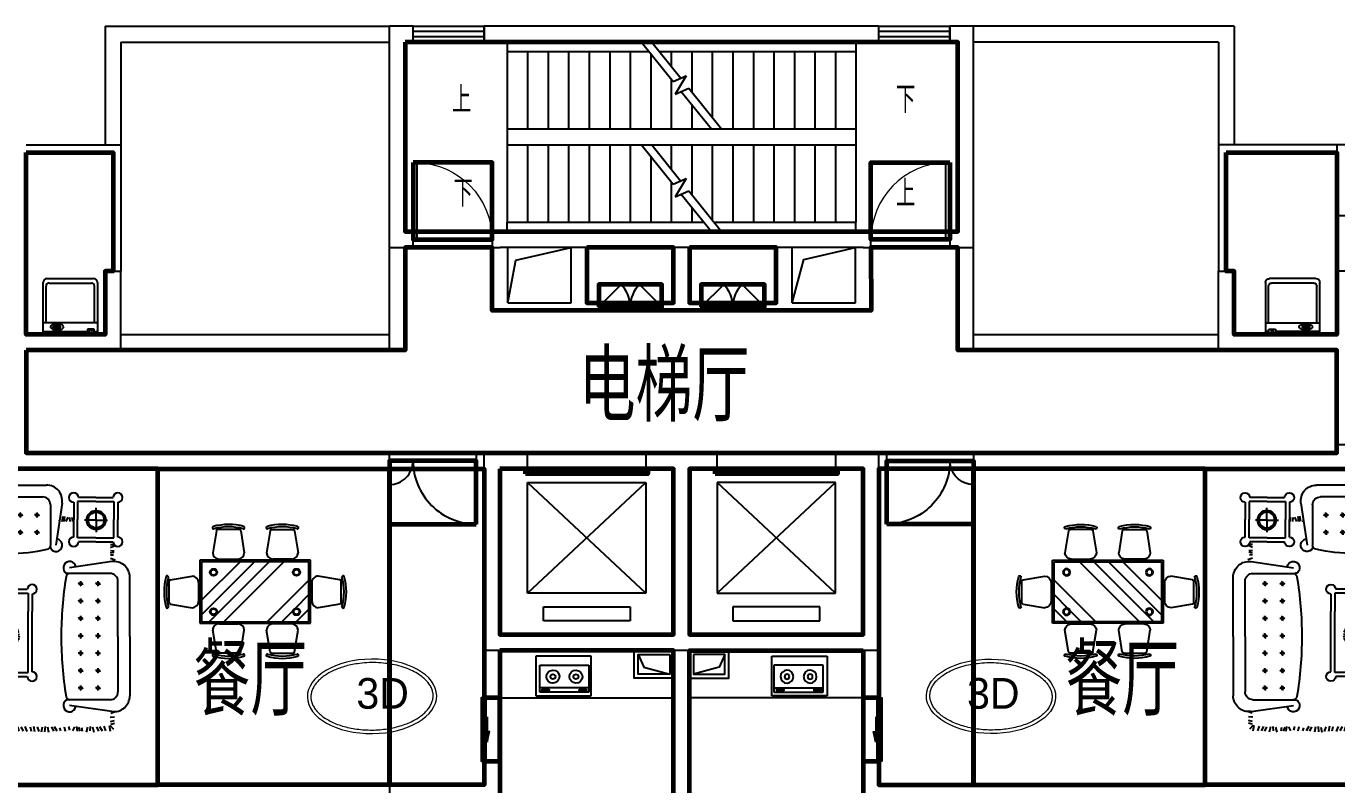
# Model space of a CAD drawing. Extents: x 866079 to 905579, y -868728 to -847976.
# Drawn here: x 875579 to 892179, y -857576 to -847976 of the extents above; entities that cross this region are included whole.
import ezdxf

# ---------------------------------------------------------------- set-up
doc = ezdxf.new("R2010")
doc.units = 0
doc.header["$LTSCALE"] = 1000
doc.header["$MEASUREMENT"] = 0
doc.layers.get('0').update_dxf_attribs({"linetype": 'CONTINUOUS'})
for name, color, linetype in [('0-景观', 2, 'CONTINUOUS'), ('BATH', 8, 'CONTINUOUS'), ('COLUMN', 2, 'CONTINUOUS'), ('FUR', 8, 'CONTINUOUS'), ('PUB_TEXT', 7, 'CONTINUOUS'), ('STAIR', 3, 'CONTINUOUS'), ('WALL', 2, 'CONTINUOUS'), ('WINDOW', 4, 'CONTINUOUS'), ('栏杆', 140, 'CONTINUOUS'), ('看线', 30, 'CONTINUOUS')]:
    doc.layers.add(name, color=color, linetype=linetype)
for name, color, linetype, lineweight in [('GT_厨房', 4, 'CONTINUOUS', 60), ('GT_客厅', 2, 'CONTINUOUS', 60), ('GT_楼梯', 130, 'CONTINUOUS', 60), ('GT_水机房', 170, 'CONTINUOUS', 60), ('GT_电机房', 210, 'CONTINUOUS', 60), ('GT_电梯', 150, 'CONTINUOUS', 60), ('GT_过道', 30, 'CONTINUOUS', 60), ('GT_门', 245, 'CONTINUOUS', 60), ('GT_阳台', 6, 'CONTINUOUS', 60), ('GT_餐厅', 3, 'CONTINUOUS', 60), ('字', 7, 'CONTINUOUS', 0)]:
    doc.layers.add(name, color=color, linetype=linetype, lineweight=lineweight)
doc.styles.add('_HZTXT', font='txt.shx', dxfattribs={"width": 0.8, "bigfont": 'hztxt.shx'})
doc.styles.add('_TCH_DIM', font='SIMPLEX', dxfattribs={"bigfont": 'GBCBIG'})
doc.styles.add('HZ', font='zbtxt.shx', dxfattribs={"bigfont": 'zbhz.shx'})

# ---------------------------------------------------------------- blocks, each defined once
blk = doc.blocks.new('A$C4D571AFC')
at = {"layer": 'FUR'}
for p, q in [((653, 1610), (608, 1335)), ((943, 1627), (673, 1627)), ((963, 1610), (1008, 1335)), ((1335, 1610), (1290, 1335)), ((1354, 1627), (1625, 1627)), ((1644, 1610), (1690, 1335)), ((1852, 1248), (452, 1248)), ((452, 1248), (452, 448)), ((472, 701), (999, 1228)), ((472, 1070), (631, 1228)), ((1832, 1228), (472, 1228)), ((472, 1228), (472, 468)), ((671, 1084), (815, 1228)), ((688, 1255), (928, 1255)), ((791, 468), (1551, 1228)), ((975, 468), (1735, 1228)), ((1610, 1255), (1370, 1255)), ((1832, 468), (1832, 1228)), ((1852, 448), (1852, 1248)), ((79, 1006), (354, 1051)), ((472, 885), (645, 1059)), ((1159, 468), (1832, 1141)), ((2225, 1006), (1950, 1051)), ((62, 986), (62, 716)), ((434, 731), (434, 971)), ((1343, 468), (1832, 957)), ((1870, 731), (1870, 971)), ((2241, 986), (2241, 716)), ((79, 696), (354, 651)), ((2225, 696), (1950, 651)), ((452, 448), (1852, 448)), ((472, 468), (1832, 468)), ((653, 79), (608, 354)), ((688, 434), (928, 434)), ((963, 79), (1008, 354)), ((1335, 79), (1290, 354)), ((1610, 434), (1370, 434)), ((1644, 79), (1690, 354)), ((943, 62), (673, 62)), ((1354, 62), (1625, 62))]:
    blk.add_line(p, q, dxfattribs=at)
for centre, radius in [((629, 1101), 45.4), ((629, 1101), 35.4), ((1679, 1101), 45.4), ((1679, 1101), 35.4), ((629, 602), 45.4), ((629, 602), 35.4), ((1679, 602), 45.4), ((1679, 602), 35.4)]:
    blk.add_circle(centre, radius, dxfattribs=at)
for centre, radius, start, end in [((618, 1652), 15, 105.4901, 284.2842), ((808, 968), 724, 74.4701, 105.577), ((808, 969), 694, 74.4325, 105.5675), ((998, 1652), 15, 255.7158, 74.5099), ((1300, 1652), 15, 105.4901, 284.2842), ((1490, 968), 724, 74.423, 105.5299), ((1490, 969), 694, 74.4325, 105.5675), ((1679, 1652), 15, 255.7158, 74.5099), ((673, 1607), 20, 90, 170.6717), ((943, 1607), 20, 9.3283, 90), ((1354, 1607), 20, 90, 170.6717), ((1625, 1607), 20, 9.3283, 90), ((688, 1335), 80, 180, 270), ((928, 1335), 80, 270, 0), ((1370, 1335), 80, 180, 270), ((1610, 1335), 80, 270, 0), ((721, 851), 724, 164.4701, 195.577), ((38, 1041), 15, 345.7158, 164.5099), ((721, 851), 694, 164.4325, 195.5675), ((82, 986), 20, 99.3283, 180), ((354, 971), 80, 0, 90), ((1950, 971), 80, 90, 180), ((2221, 986), 20, 0, 80.6717), ((2266, 1041), 15, 15.4901, 194.2842), ((1583, 851), 694, 344.4325, 15.5675), ((1582, 851), 724, 344.423, 15.5299), ((38, 661), 15, 195.4901, 14.2842), ((82, 716), 20, 180, 260.6717), ((354, 731), 80, 270, 0), ((1950, 731), 80, 180, 270), ((2221, 716), 20, 279.3283, 0), ((2266, 661), 15, 165.7158, 344.5099), ((688, 354), 80, 90, 180), ((928, 354), 80, 0, 90), ((1370, 354), 80, 90, 180), ((1610, 354), 80, 0, 90), ((618, 38), 15, 75.7158, 254.5099), ((808, 721), 724, 254.423, 285.5299), ((808, 721), 694, 254.4325, 285.5675), ((673, 82), 20, 189.3283, 270), ((943, 82), 20, 270, 350.6717), ((998, 38), 15, 285.4901, 104.2842), ((1300, 38), 15, 75.7158, 254.5099), ((1490, 721), 724, 254.4701, 285.577), ((1490, 721), 694, 254.4325, 285.5675), ((1354, 82), 20, 189.3283, 270), ((1625, 82), 20, 270, 350.6717), ((1679, 38), 15, 285.4901, 104.2842)]:
    blk.add_arc(centre, radius, start, end, dxfattribs=at)
blk = doc.blocks.new('A$C178648EA')
at = {"layer": 'FUR'}
for p, q in [((77, 2450), (42, 2504)), ((104, 2517), (97, 2449)), ((135, 2513), (150, 2445)), ((185, 2512), (211, 2458)), ((223, 2517), (254, 2460)), ((286, 2500), (300, 2460)), ((347, 2512), (359, 2458)), ((401, 2517), (416, 2467)), ((478, 2513), (447, 2449)), ((504, 2517), (512, 2458)), ((527, 2508), (546, 2458)), ((569, 2504), (577, 2458)), ((622, 2521), (613, 2460)), ((672, 2517), (664, 2460)), ((702, 2508), (713, 2460)), ((737, 2513), (748, 2460)), ((807, 2517), (839, 2460)), ((871, 2500), (884, 2460)), ((931, 2512), (943, 2458)), ((985, 2517), (1000, 2467)), ((1062, 2513), (1031, 2449)), ((1088, 2517), (1096, 2458)), ((1111, 2508), (1130, 2458)), ((1153, 2504), (1161, 2458)), ((1207, 2521), (1198, 2460)), ((1256, 2517), (1248, 2460)), ((1286, 2508), (1297, 2460)), ((1321, 2513), (1332, 2460)), ((1404, 2517), (1436, 2460)), ((1468, 2500), (1481, 2460)), ((1528, 2512), (1540, 2458)), ((1582, 2517), (1598, 2467)), ((1659, 2513), (1628, 2449)), ((1685, 2517), (1693, 2458)), ((1708, 2508), (1728, 2458)), ((1750, 2504), (1758, 2458)), ((1804, 2521), (1795, 2460)), ((1853, 2517), (1845, 2460)), ((1883, 2508), (1894, 2460)), ((1918, 2513), (1929, 2460)), ((1965, 2517), (1972, 2458)), ((1987, 2508), (2007, 2458)), ((2029, 2504), (2037, 2458)), ((2083, 2521), (2074, 2460)), ((2132, 2517), (2124, 2460)), ((2163, 2508), (2173, 2460)), ((2197, 2513), (2208, 2460)), ((2297, 2517), (2290, 2460)), ((2328, 2508), (2339, 2460)), ((2362, 2513), (2373, 2460)), ((2416, 2517), (2419, 2460)), ((2469, 2508), (2482, 2460)), ((2515, 2508), (2533, 2460)), ((2572, 2521), (2572, 2460)), ((2595, 2517), (2606, 2458)), ((2604, 2528), (2620, 2456)), ((2625, 2529), (2633, 2461)), ((2653, 2461), (2688, 2515)), ((64, 2412), (1, 2427)), ((69, 2347), (1, 2332)), ((73, 2377), (5, 2385)), ((56, 2363), (16, 2349)), ((68, 2435), (20, 2473)), ((2657, 2389), (2725, 2396)), ((2661, 2359), (2729, 2343)), ((2662, 2447), (2710, 2484)), ((2666, 2424), (2729, 2439)), ((69, 2172), (5, 2203)), ((68, 2296), (14, 2271)), ((73, 2259), (16, 2227)), ((2898, 2206), (2365, 2129)), ((2657, 2264), (2714, 2232)), ((2658, 2211), (2718, 2203)), ((2662, 2308), (2716, 2283)), ((73, 2145), (14, 2138)), ((64, 2122), (14, 2103)), ((60, 2081), (14, 2073)), ((77, 2027), (16, 2036)), ((2877, 2058), (2363, 2058)), ((3127, 1432), (3127, 2008)), ((73, 1978), (16, 1985)), ((64, 1947), (16, 1936)), ((69, 1913), (16, 1902)), ((73, 1859), (16, 1856)), ((703, 1632), (703, 1852)), ((753, 1862), (1528, 1862)), ((753, 1632), (753, 1862)), ((763, 1912), (1528, 1912)), ((1748, 1912), (1528, 1912)), ((1758, 1862), (1528, 1862)), ((1758, 1632), (1758, 1862)), ((1808, 1632), (1808, 1852)), ((2977, 1432), (2977, 1958)), ((72, 1680), (14, 1669)), ((64, 1806), (16, 1793)), ((64, 1760), (16, 1742)), ((77, 1703), (16, 1703)), ((1129, 1622), (1075, 1687)), ((1164, 1664), (1091, 1706)), ((1224, 1578), (1120, 1727)), ((1164, 1664), (1149, 1747)), ((1215, 1683), (1173, 1756)), ((1224, 1578), (1208, 1759)), ((1215, 1683), (1244, 1762)), ((1224, 1578), (1301, 1742)), ((1224, 1578), (1373, 1682)), ((1269, 1673), (1269, 1758)), ((1269, 1673), (1334, 1727)), ((1311, 1638), (1353, 1711)), ((72, 1653), (0, 1638)), ((77, 1539), (0, 1531)), ((77, 1585), (4, 1596)), ((68, 1514), (14, 1493)), ((703, 1632), (703, 1298)), ((753, 1632), (753, 1288)), ((1119, 1568), (1040, 1598)), ((1224, 1578), (1043, 1562)), ((1129, 1622), (1044, 1622)), ((1119, 1568), (1046, 1526)), ((1138, 1517), (1055, 1503)), ((1224, 1578), (1060, 1655)), ((1224, 1578), (1075, 1473)), ((1138, 1517), (1096, 1444)), ((1224, 1578), (1147, 1413)), ((1224, 1578), (1405, 1594)), ((1224, 1578), (1329, 1429)), ((1224, 1578), (1389, 1501)), ((1224, 1578), (1240, 1397)), ((1311, 1638), (1394, 1653)), ((1320, 1533), (1374, 1468)), ((1320, 1533), (1404, 1533)), ((1329, 1587), (1402, 1629)), ((1329, 1587), (1409, 1558)), ((1758, 1632), (1758, 1288)), ((1808, 1632), (1808, 1298)), ((72, 1330), (9, 1306)), ((68, 1458), (14, 1463)), ((68, 1422), (14, 1406)), ((68, 1380), (18, 1352)), ((1180, 1482), (1115, 1428)), ((1180, 1482), (1180, 1398)), ((1233, 1473), (1204, 1393)), ((1233, 1473), (1276, 1400)), ((1285, 1491), (1299, 1408)), ((1285, 1491), (1358, 1449)), ((2977, 1432), (2977, 1106)), ((3127, 1432), (3127, 1056)), ((77, 1219), (9, 1207)), ((68, 1173), (9, 1154)), ((68, 1260), (14, 1249)), ((753, 1288), (1528, 1288)), ((763, 1238), (1528, 1238)), ((1758, 1288), (1528, 1288)), ((1748, 1238), (1528, 1238)), ((64, 1109), (1, 1124)), ((69, 1044), (1, 1028)), ((73, 1074), (5, 1082)), ((2877, 1006), (2363, 1006)), ((68, 993), (14, 968)), ((68, 832), (14, 820)), ((73, 956), (16, 924)), ((56, 892), (16, 879)), ((2898, 858), (2365, 936)), ((2661, 887), (2681, 890)), ((2666, 857), (2734, 842)), ((2666, 833), (2727, 822)), ((73, 674), (14, 667)), ((69, 701), (16, 727)), ((73, 778), (23, 762)), ((261, 229), (338, 762)), ((409, 250), (409, 785)), ((2009, 250), (2009, 785)), ((2158, 229), (2080, 762)), ((2469, 711), (2689, 711)), ((2666, 806), (2721, 781)), ((2666, 757), (2718, 761)), ((2666, 723), (2718, 731)), ((2909, 711), (2689, 711)), ((64, 536), (1, 551)), ((64, 652), (14, 632)), ((60, 610), (14, 602)), ((73, 502), (16, 508)), ((2409, 431), (2409, 651)), ((2459, 431), (2459, 661)), ((2459, 661), (2689, 661)), ((2684, 426), (2684, 574)), ((2919, 661), (2689, 661)), ((2919, 431), (2919, 661)), ((2969, 431), (2969, 651)), ((69, 472), (1, 456)), ((68, 421), (14, 395)), ((73, 384), (16, 352)), ((2409, 431), (2409, 211)), ((2459, 431), (2459, 201)), ((2684, 426), (2531, 426)), ((2684, 426), (2840, 426)), ((2684, 426), (2684, 281)), ((2919, 431), (2919, 201)), ((2969, 431), (2969, 211)), ((82, 262), (14, 248)), ((77, 327), (16, 308)), ((86, 251), (38, 205)), ((101, 241), (112, 192)), ((135, 245), (146, 192)), ((189, 249), (192, 192)), ((242, 241), (255, 192)), ((2201, 243), (2182, 186)), ((2243, 243), (2243, 205)), ((2271, 243), (2278, 200)), ((2299, 243), (2296, 197)), ((2338, 243), (2357, 200)), ((2374, 243), (2374, 212)), ((2459, 201), (2689, 201)), ((2919, 201), (2689, 201)), ((1209, 0), (459, 0)), ((1209, 150), (509, 150)), ((1209, 150), (1909, 150)), ((1209, 0), (1960, 0)), ((2469, 151), (2689, 151)), ((2909, 151), (2689, 151))]:
    blk.add_line(p, q, dxfattribs=at)
for centre, radius in [((2529, 1882), 14.4), ((2749, 1882), 14.4), ((2529, 1662), 14.4), ((2749, 1662), 14.4), ((2529, 1387), 14.4), ((2749, 1387), 14.4), ((2529, 1176), 14.4), ((2749, 1176), 14.4), ((559, 622), 14.4), ((779, 622), 14.4), ((999, 622), 14.4), ((1219, 622), 14.4), ((1439, 622), 14.4), ((1659, 622), 14.4), ((1879, 622), 14.4), ((2684, 426), 120), ((2684, 426), 100), ((559, 402), 14.4), ((779, 402), 14.4), ((999, 402), 14.4), ((1219, 402), 14.4), ((1439, 402), 14.4), ((1659, 402), 14.4), ((1879, 402), 14.4)]:
    blk.add_circle(centre, radius, dxfattribs=at)
for centre, radius, start, end in [((2365, 2129), 80.3, 8.2832, 223.6189), ((2927, 2008), 200, 0, 98.2832), ((4464, 1532), 2204, 167.2916, 192.7084), ((2343, 2108), 50, 223.6189, 270), ((2363, 2008), 50, 90, 169.2168), ((2877, 1958), 100, 0, 90), ((703, 1912), 60, 0, 270), ((1808, 1912), 60, 270, 180), ((2506, 1858), 25.5, 69.3152, 110.6848), ((2553, 1858), 25.5, 159.3152, 200.6848), ((2505, 1905), 25.5, 339.3152, 20.6848), ((2552, 1905), 25.5, 249.3152, 290.6848), ((2726, 1858), 25.5, 69.3152, 110.6848), ((2773, 1858), 25.5, 159.3152, 200.6848), ((2725, 1905), 25.5, 339.3152, 20.6848), ((2772, 1905), 25.5, 249.3152, 290.6848), ((2506, 1638), 25.5, 69.3152, 110.6848), ((2505, 1685), 25.5, 339.3152, 20.6848), ((2552, 1685), 25.5, 249.3152, 290.6848), ((2726, 1638), 25.5, 69.3152, 110.6848), ((2725, 1685), 25.5, 339.3152, 20.6848), ((2772, 1685), 25.5, 249.3152, 290.6848), ((2553, 1638), 25.5, 159.3152, 200.6848), ((2773, 1638), 25.5, 159.3152, 200.6848), ((2506, 1363), 25.5, 69.3152, 110.6848), ((2553, 1363), 25.5, 159.3152, 200.6848), ((2505, 1410), 25.5, 339.3152, 20.6848), ((2552, 1411), 25.5, 249.3152, 290.6848), ((2726, 1363), 25.5, 69.3152, 110.6848), ((2773, 1363), 25.5, 159.3152, 200.6848), ((2725, 1410), 25.5, 339.3152, 20.6848), ((2772, 1411), 25.5, 249.3152, 290.6848), ((703, 1238), 60, 90, 0), ((1808, 1238), 60, 180, 90), ((2506, 1152), 25.5, 69.3152, 110.6848), ((2505, 1199), 25.5, 339.3152, 20.6848), ((2552, 1200), 25.5, 249.3152, 290.6848), ((2726, 1152), 25.5, 69.3152, 110.6848), ((2725, 1199), 25.5, 339.3152, 20.6848), ((2772, 1200), 25.5, 249.3152, 290.6848), ((2343, 956), 50, 90, 136.3811), ((2363, 1056), 50, 190.7832, 270), ((2553, 1153), 25.5, 159.3152, 200.6848), ((2773, 1153), 25.5, 159.3152, 200.6848), ((2877, 1106), 100, 270, 0), ((2927, 1056), 200, 261.7168, 0), ((338, 762), 80.3, 46.3811, 261.7168), ((1209, -3761), 4630, 90, 99.4246), ((1209, -3761), 4630, 80.5754, 90), ((2080, 762), 80.3, 278.2832, 133.6189), ((2365, 936), 80.3, 136.3811, 351.7168), ((359, 784), 50, 0, 46.3811), ((459, 758), 50, 99.4246, 180), ((1959, 758), 50, 0, 80.5754), ((2059, 784), 50, 133.6189, 180), ((2409, 711), 60, 0, 270), ((2969, 711), 60, 270, 180), ((536, 598), 25.5, 69.3152, 110.6848), ((583, 599), 25.5, 159.3152, 200.6848), ((535, 646), 25.5, 339.3152, 20.6848), ((582, 646), 25.5, 249.3152, 290.6848), ((756, 598), 25.5, 69.3152, 110.6848), ((803, 599), 25.5, 159.3152, 200.6848), ((755, 646), 25.5, 339.3152, 20.6848), ((802, 646), 25.5, 249.3152, 290.6848), ((976, 598), 25.5, 69.3152, 110.6848), ((1023, 599), 25.5, 159.3152, 200.6848), ((975, 646), 25.5, 339.3152, 20.6848), ((1022, 646), 25.5, 249.3152, 290.6848), ((1196, 598), 25.5, 69.3152, 110.6848), ((1243, 599), 25.5, 159.3152, 200.6848), ((1195, 646), 25.5, 339.3152, 20.6848), ((1242, 646), 25.5, 249.3152, 290.6848), ((1416, 598), 25.5, 69.3152, 110.6848), ((1463, 599), 25.5, 159.3152, 200.6848), ((1415, 646), 25.5, 339.3152, 20.6848), ((1462, 646), 25.5, 249.3152, 290.6848), ((1636, 598), 25.5, 69.3152, 110.6848), ((1683, 599), 25.5, 159.3152, 200.6848), ((1635, 646), 25.5, 339.3152, 20.6848), ((1682, 646), 25.5, 249.3152, 290.6848), ((1856, 598), 25.5, 69.3152, 110.6848), ((1903, 599), 25.5, 159.3152, 200.6848), ((1855, 646), 25.5, 339.3152, 20.6848), ((1902, 646), 25.5, 249.3152, 290.6848), ((536, 378), 25.5, 69.3152, 110.6848), ((583, 379), 25.5, 159.3152, 200.6848), ((535, 426), 25.5, 339.3152, 20.6848), ((582, 426), 25.5, 249.3152, 290.6848), ((756, 378), 25.5, 69.3152, 110.6848), ((803, 379), 25.5, 159.3152, 200.6848), ((755, 426), 25.5, 339.3152, 20.6848), ((802, 426), 25.5, 249.3152, 290.6848), ((976, 378), 25.5, 69.3152, 110.6848), ((1023, 379), 25.5, 159.3152, 200.6848), ((975, 426), 25.5, 339.3152, 20.6848), ((1022, 426), 25.5, 249.3152, 290.6848), ((1196, 378), 25.5, 69.3152, 110.6848), ((1243, 379), 25.5, 159.3152, 200.6848), ((1195, 426), 25.5, 339.3152, 20.6848), ((1242, 426), 25.5, 249.3152, 290.6848), ((1416, 378), 25.5, 69.3152, 110.6848), ((1463, 379), 25.5, 159.3152, 200.6848), ((1415, 426), 25.5, 339.3152, 20.6848), ((1462, 426), 25.5, 249.3152, 290.6848), ((1636, 378), 25.5, 69.3152, 110.6848), ((1683, 379), 25.5, 159.3152, 200.6848), ((1635, 426), 25.5, 339.3152, 20.6848), ((1682, 426), 25.5, 249.3152, 290.6848), ((1856, 378), 25.5, 69.3152, 110.6848), ((1903, 379), 25.5, 159.3152, 200.6848), ((1855, 426), 25.5, 339.3152, 20.6848), ((1902, 426), 25.5, 249.3152, 290.6848), ((459, 200), 200, 171.7168, 270), ((509, 250), 100, 180, 270), ((1909, 250), 100, 270, 0), ((1960, 200), 200, 270, 8.2832), ((2409, 151), 60, 90, 0), ((2969, 151), 60, 180, 90)]:
    blk.add_arc(centre, radius, start, end, dxfattribs=at)
for p in [(1091, 1685), (1099, 1682), (1105, 1713), (1110, 1709), (1123, 1661), (1124, 1707), (1129, 1694), (1131, 1731), (1131, 1702), (1140, 1723), (1142, 1717), (1148, 1702), (1178, 1688), (1186, 1748), (1188, 1756), (1194, 1734), (1198, 1715), (1200, 1734), (1215, 1734), (1218, 1713), (1227, 1751), (1234, 1662), (1244, 1689), (1292, 1664), (1312, 1700), (1038, 1590), (1049, 1562), (1050, 1540), (1051, 1540), (1054, 1607), (1064, 1637), (1064, 1518), (1066, 1570), (1071, 1598), (1071, 1554), (1073, 1533), (1074, 1595), (1077, 1658), (1077, 1633), (1082, 1658), (1086, 1608), (1086, 1532), (1089, 1637), (1091, 1557), (1092, 1500), (1094, 1566), (1095, 1525), (1100, 1596), (1103, 1643), (1107, 1531), (1130, 1601), (1136, 1553), (1161, 1515), (1166, 1656), (1170, 1624), (1179, 1646), (1181, 1522), (1197, 1544), (1240, 1533), (1255, 1494), (1274, 1636), (1282, 1601), (1283, 1573), (1293, 1529), (1309, 1614), (1321, 1566), (1349, 1630), (1358, 1552), (1068, 1489), (1098, 1472), (1110, 1434), (1114, 1493), (1120, 1471), (1123, 1461), (1126, 1488), (1127, 1448), (1132, 1430), (1133, 1472), (1143, 1460), (1144, 1473), (1145, 1482), (1150, 1443), (1173, 1446), (1173, 1420), (1210, 1484), (1213, 1459), (1216, 1443), (1277, 1460), (1326, 1493)]:
    blk.add_point(p, dxfattribs=at)
blk = doc.blocks.new('A$C718D6682')
at = {"linetype": 'Continuous'}
for p, q in [((50, 706), (640, 706)), ((0, 1), (0, 656)), ((690, 656), (690, 1)), ((690, 145), (0, 145))]:
    blk.add_line(p, q, dxfattribs=at)
for p, q in [((38, 145), (38, 611)), ((78, 651), (612, 651)), ((652, 145), (652, 611)), ((0, 36), (564, 36)), ((0, 1), (690, 1)), ((130, 89), (130, 99)), ((147, 113), (147, 97)), ((212, 113), (147, 113)), ((147, 97), (212, 97)), ((212, 97), (212, 113)), ((222, 87), (222, 99)), ((647, 66), (564, 66)), ((564, 66), (564, 35)), ((647, 35), (647, 66)), ((647, 36), (690, 36))]:
    blk.add_line(p, q)
blk.add_lwpolyline([(262, 95, 0.185158), (257, 108, 0.102042), (237, 122, 0.060862), (212, 130, 0.047173), (179, 133, 0.047173), (145, 130, 0.060862), (120, 122, 0.102042), (100, 108, 0.185158), (95, 95, 0.185158), (100, 82, 0.102042), (120, 68, 0.060862), (145, 60, 0.047173), (179, 57, 0.047173), (212, 60, 0.060862), (237, 68, 0.102042), (257, 82, 0.185158)], format="xyb", close=True)
for points in [[(147, 108, 0.008736), (144, 107, 0.076276), (132, 102, 0.259034), (130, 99, 0.259034)], [(130, 99, 0.259034), (132, 96, 0.076276), (144, 91, 0.036515), (157, 88, 0.026615), (176, 87, 0.026615), (195, 88, 0.036515), (208, 91, 0.076276), (220, 96, 0.259034), (222, 99, 0.259034), (220, 102, 0.056762), (212, 106, 0.036515)], [(130, 89, 0.259034), (132, 85, 0.076276), (144, 80, 0.036515), (157, 78, 0.026615), (176, 77, 0.026615), (195, 78, 0.036515), (208, 80, 0.076276), (220, 85, 0.259034), (222, 89, 0.078462), (222, 90, 0.056762)]]:
    blk.add_lwpolyline(points, format="xyb")
blk.add_circle((604, 35), 17.5)
for centre, start, end in [((50, 656), 90, 180), ((640, 656), 360, 90)]:
    blk.add_arc(centre, 50, start, end, dxfattribs=at)
for centre, start, end in [((78, 611), 90, 180), ((612, 611), 360, 90)]:
    blk.add_arc(centre, 40, start, end)
at = {"width": 0.8, "flags": 9}
for tag in ['YSIZE', 'XSIZE']:
    blk.add_attdef(tag, (345, 1), '', height=0.5, rotation=180, dxfattribs=at)
blk = doc.blocks.new('A$C79323B6D')
at = {"layer": 'BATH'}
for p, q in [((0, 500, 0), (700, 500, 0)), ((0, 0, 0), (0, 500, 0)), ((700, 500, 0), (700, 0, 0)), ((27, 387, 0), (27, 44, 0)), ((649, 387, 0), (27, 387, 0)), ((649, 44, 0), (649, 387, 0)), ((27, 100, 0), (649, 100, 0)), ((27, 44, 0), (649, 44, 0)), ((59, 78, 0), (59, 66, 0)), ((134, 68, 0), (70, 68, 0)), ((70, 68, 0), (70, 52, 0)), ((70, 52, 0), (134, 52, 0)), ((134, 52, 0), (134, 68, 0)), ((151, 77, 0), (151, 66, 0)), ((532, 78, 0), (532, 66, 0)), ((543, 68, 0), (543, 52, 0)), ((607, 68, 0), (543, 68, 0)), ((543, 52, 0), (607, 52, 0)), ((607, 52, 0), (607, 68, 0)), ((624, 77, 0), (624, 66, 0)), ((700, 0, 0), (0, 0, 0))]:
    blk.add_line(p, q, dxfattribs=at)
for points in [[(151, 77, 0.259034), (149, 80, 0.076276), (137, 85, 0.036515), (124, 88, 0.026615), (105, 89, 0.026615), (86, 88, 0.036515), (73, 85, 0.076276), (61, 80, 0.259034), (59, 77, 0.078462), (59, 76, 0.056762)], [(151, 66, 0.259034), (149, 70, 0.076276), (137, 75, 0.036515), (124, 77, 0.026615), (105, 78, 0.026615), (86, 77, 0.036515), (73, 75, 0.076276), (61, 70, 0.259034), (59, 66, 0.259034), (61, 63, 0.056762), (70, 59, 0.036515)], [(134, 57, 0.008736), (137, 58, 0.076276), (149, 63, 0.259034), (151, 66, 0.259034)], [(624, 77, 0.259034), (622, 80, 0.076276), (610, 85, 0.036515), (597, 88, 0.026615), (578, 89, 0.026615), (559, 88, 0.036515), (546, 85, 0.076276), (534, 80, 0.259034), (532, 77, 0.078462), (532, 76, 0.056762)], [(624, 66, 0.259034), (622, 70, 0.076276), (610, 75, 0.036515), (597, 77, 0.026615), (578, 78, 0.026615), (559, 77, 0.036515), (546, 75, 0.076276), (534, 70, 0.259034), (532, 66, 0.259034), (534, 63, 0.056762), (543, 59, 0.036515)], [(607, 57, 0.008736), (610, 58, 0.076276), (622, 63, 0.259034), (624, 66, 0.259034)]]:
    blk.add_lwpolyline(points, format="xyb", dxfattribs=at)
for centre, radius, start, end in [((192, 241, 0), 82.5, 0.964, 0), ((192, 241, 0), 31.6, 0.6532, 0), ((484, 241, 0), 82.5, 180, 179.036), ((484, 241, 0), 31.6, 180, 179.3468)]:
    blk.add_arc(centre, radius, start, end, dxfattribs=at)
blk = doc.blocks.new('$TCHSYS$WIN2D')
for p, q in [((-0.5, 0.5), (0.5, 0.5)), ((-0.5, 0.5), (-0.5, -0.5)), ((0.5, 0.5), (0.5, -0.5)), ((0.5, 0.167), (-0.5, 0.167)), ((0.5, -0.167), (-0.5, -0.167)), ((-0.5, -0.5), (0.5, -0.5))]:
    blk.add_line(p, q)
blk = doc.blocks.new('$DorLib2D$00000001')
for p, q in [((0.45, 0.975), (0.5, 0.975)), ((0.45, 0), (0.45, 0.975)), ((0.5, 0), (0.5, 0.975)), ((0.5, 0), (0.45, 0))]:
    blk.add_line(p, q)
at = {"lineweight": 13}
blk.add_arc((0.475, 0), 0.975, 91.4693, 180, dxfattribs=at)
blk = doc.blocks.new('$TCHSYS$LDOR22D')
for p, q in [((-0.517, 0.833), (-0.017, 0.833)), ((-0.517, 0.833), (-0.517, 0.667)), ((-0.017, 0.833), (-0.017, 0.667)), ((0.017, 0.833), (0.017, 0.667)), ((0.017, 0.833), (0.517, 0.833)), ((0.517, 0.833), (0.517, 0.667)), ((-0.517, 0.667), (-0.017, 0.667)), ((0.017, 0.667), (0.517, 0.667)), ((-0.5, 0.5), (0.5, 0.5))]:
    blk.add_line(p, q)
blk = doc.blocks.new('$DorLib2D$00000020')
at = {"lineweight": 13}
blk.add_line((0.2, 0.07), (-0.2, 0.07), dxfattribs=at)
blk.add_lwpolyline([(-0.5, 0.12), (0.5, 0.12), (0.5, 0.17), (-0.5, 0.17)], close=True)
blk.add_lwpolyline([(-0.2, 0.07), (-0.035, 0.037), (-0.035, 0.07)], dxfattribs=at)
blk.add_solid([(-0.2, 0.07), (-0.035, 0.037), (-0.035, 0.07)], dxfattribs=at)
blk = doc.blocks.new('$DorLib2D$00000116')
at = {"color": 0}
for p, q in [((-0.5, 0), (-0.146, 0.354)), ((0.5, 0), (0.146, 0.354))]:
    blk.add_line(p, q, dxfattribs=at)
for centre, start, end in [((-0.5, 0), 0, 45), ((0.5, 0), 135, 180)]:
    blk.add_arc(centre, 0.5, start, end, dxfattribs=at)

msp = doc.modelspace()

# ---------------------------------------------------------------- linework, layer by layer
for p, q in [((882830, -851476, 0), (883630, -851476, 0)), ((882830, -851576, 0), (883630, -851576, 0)), ((884130, -851476, 0), (884930, -851476, 0)), ((884130, -851576, 0), (884930, -851576, 0))]:
    msp.add_line(p, q)
at = {"layer": '0-景观'}
msp.add_line((881929, -853376, 0), (885829, -853376, 0), dxfattribs=at)
at = {"layer": 'BATH'}
for p, q in [((881579, -856476, 0), (883779, -856476, 0)), ((886179, -856476, 0), (883979, -856476, 0))]:
    msp.add_line(p, q, dxfattribs=at)
at = {"layer": 'BATH', "elevation": 0}
for points in [[(883779, -855876), (883779, -856226), (883279, -856226), (883279, -855876)], [(883979, -855876), (883979, -856226), (884479, -856226), (884479, -855876)], [(883729, -855926), (883729, -856176), (883329, -856176), (883329, -855926)], [(884029, -855926), (884029, -856176), (884429, -856176), (884429, -855926)]]:
    msp.add_lwpolyline(points, close=True, dxfattribs=at)
for points in [[(883329, -855926), (883403, -856089), (883729, -856176)], [(884429, -855926), (884354, -856089), (884029, -856176)]]:
    msp.add_lwpolyline(points, dxfattribs=at)
at = {"layer": 'COLUMN'}
for p, q in [((893079, -849476, 0), (892179, -849476, 0)), ((892179, -849476, 0), (892179, -850376, 0))]:
    msp.add_line(p, q, dxfattribs=at)
at = {"layer": 'GT_厨房', "elevation": 0}
for points in [[(881579, -855876), (881579, -858176), (883779, -858176), (883779, -855876), (881579, -855876)], [(886179, -855876), (886179, -858176), (883979, -858176), (883979, -855876), (886179, -855876)]]:
    msp.add_lwpolyline(points, dxfattribs=at)
at = {"layer": 'GT_客厅', "elevation": 0}
for points in [[(873179, -853576), (873179, -857576), (877244, -857576), (877244, -853576), (873179, -853576)], [(894579, -853576), (894579, -857576), (890513, -857576), (890513, -853576), (894579, -853576)]]:
    msp.add_lwpolyline(points, dxfattribs=at)
at = {"layer": 'GT_楼梯', "elevation": 0}
msp.add_lwpolyline([(880379, -848176), (880379, -850576), (887379, -850576), (887379, -848176), (880379, -848176)], dxfattribs=at)
at = {"layer": 'GT_水机房', "elevation": 0}
msp.add_lwpolyline([(882681, -850776), (882681, -851476), (883779, -851476), (883779, -850776), (882681, -850776)], dxfattribs=at)
at = {"layer": 'GT_电机房', "elevation": 0}
msp.add_lwpolyline([(883979, -850776), (883979, -851476), (885079, -851476), (885079, -850776), (883979, -850776)], dxfattribs=at)
at = {"layer": 'GT_电梯', "elevation": 0}
for points in [[(881579, -853576), (881579, -855676), (883779, -855676), (883779, -853576), (881579, -853576)], [(883979, -853665), (883979, -855676), (886179, -855676), (886179, -853576), (883979, -853576), (883979, -853665)]]:
    msp.add_lwpolyline(points, dxfattribs=at)
at = {"layer": 'GT_过道', "elevation": 0}
for points in [[(875579, -852076), (875579, -853376), (892179, -853376), (892179, -852076), (887379, -852076), (887379, -850776), (886279, -850776), (886281, -851576), (881481, -851576), (881479, -850776), (880379, -850776), (880379, -852076), (875579, -852076)], [(881279, -853576), (881379, -853576), (881379, -857576), (880179, -857576), (880179, -853576), (881279, -853576)], [(886479, -853576), (886379, -853576), (886379, -857576), (887579, -857576), (887579, -853576), (886479, -853576)]]:
    msp.add_lwpolyline(points, dxfattribs=at)
at = {"layer": 'GT_门', "elevation": 0}
for points in [[(880479, -849701), (880479, -850676), (881479, -850676), (881479, -849701), (880479, -849701)], [(887279, -849701), (887279, -850676), (886279, -850676), (886279, -849701), (887279, -849701)], [(882830, -851526), (883630, -851526), (883630, -851243), (882830, -851243), (882830, -851526)], [(884130, -851526), (884930, -851526), (884930, -851243), (884130, -851243), (884130, -851526)], [(881279, -854276), (881279, -853476), (880179, -853476), (880179, -854276), (881279, -854276)], [(886479, -854276), (886479, -853476), (887579, -853476), (887579, -854276), (886479, -854276)], [(881904, -853643), (881904, -853576), (883454, -853576), (883454, -853643), (881904, -853643)], [(884304, -853643), (884304, -853576), (885854, -853576), (885854, -853643), (884304, -853643)], [(881579, -856476), (881383, -856476), (881383, -857276), (881579, -857276), (881579, -856476)], [(886375, -856476), (886179, -856476), (886179, -857276), (886375, -857276), (886375, -856476)]]:
    msp.add_lwpolyline(points, dxfattribs=at)
at = {"layer": 'GT_阳台', "elevation": 0}
for points in [[(875579, -849576), (876679, -849576), (876679, -851076), (876579, -851076), (876579, -851876), (875579, -851876), (875579, -849576)], [(890779, -849576), (892179, -849576), (892179, -851876), (890879, -851876), (890879, -851076), (890779, -851076), (890779, -849576)]]:
    msp.add_lwpolyline(points, dxfattribs=at)
at = {"layer": 'GT_餐厅', "elevation": 0}
for points in [[(877244, -853576), (880179, -853576), (880179, -857576), (877244, -857576), (877244, -853576)], [(890513, -853576), (887579, -853576), (887579, -857576), (890513, -857576), (890513, -853576)]]:
    msp.add_lwpolyline(points, dxfattribs=at)
at = {"layer": 'STAIR'}
for p, q in [((881669, -848176, 0), (883373, -848176, 0)), ((881669, -848176, 0), (881669, -848296, 0)), ((883373, -848176, 0), (883775, -848677, 0)), ((883501, -848176, 0), (886089, -848176, 0)), ((883501, -848176, 0), (883870, -848635, 0)), ((886089, -848176, 0), (886089, -848296, 0)), ((881669, -848296, 0), (883469, -848296, 0)), ((881669, -848296, 0), (881669, -849276, 0)), ((881929, -848296, 0), (881929, -849276, 0)), ((882189, -848296, 0), (882189, -849276, 0)), ((882449, -848296, 0), (882449, -849276, 0)), ((882709, -848296, 0), (882709, -849276, 0)), ((882969, -848296, 0), (882969, -849276, 0)), ((883229, -848296, 0), (883229, -849276, 0)), ((883489, -848321, 0), (883489, -849276, 0)), ((883597, -848296, 0), (886089, -848296, 0)), ((883749, -848296, 0), (883749, -848485, 0)), ((884009, -848296, 0), (884009, -848808, 0)), ((884269, -848296, 0), (884269, -849132, 0)), ((884529, -848296, 0), (884529, -849276, 0)), ((884789, -848296, 0), (884789, -849276, 0)), ((885049, -848296, 0), (885049, -849276, 0)), ((885309, -848296, 0), (885309, -849276, 0)), ((885569, -848296, 0), (885569, -849276, 0)), ((885829, -848296, 0), (885829, -849276, 0)), ((886089, -848296, 0), (886089, -849276, 0)), ((883749, -848644, 0), (883749, -849276, 0)), ((883775, -848677, 0), (883938, -848605, 0)), ((883938, -848605, 0), (883799, -848835, 0)), ((883799, -848835, 0), (883970, -848760, 0)), ((883875, -848802, 0), (884257, -849276, 0)), ((883970, -848760, 0), (884385, -849276, 0)), ((884009, -848968, 0), (884009, -849276, 0)), ((881669, -849276, 0), (884257, -849276, 0)), ((884385, -849276, 0), (886089, -849276, 0)), ((881669, -849476, 0), (883373, -849476, 0)), ((881669, -849476, 0), (881669, -850456, 0)), ((881929, -849476, 0), (881929, -850456, 0)), ((882189, -849476, 0), (882189, -850456, 0)), ((882449, -849476, 0), (882449, -850456, 0)), ((882709, -849476, 0), (882709, -850456, 0)), ((882969, -849476, 0), (882969, -850456, 0)), ((883229, -849476, 0), (883229, -850456, 0)), ((883373, -849476, 0), (883775, -849977, 0)), ((883501, -849476, 0), (886089, -849476, 0)), ((883501, -849476, 0), (883870, -849935, 0)), ((883749, -849476, 0), (883749, -849785, 0)), ((884009, -849476, 0), (884009, -850108, 0)), ((884269, -849476, 0), (884269, -850432, 0)), ((884529, -849476, 0), (884529, -850456, 0)), ((884789, -849476, 0), (884789, -850456, 0)), ((885049, -849476, 0), (885049, -850456, 0)), ((885309, -849476, 0), (885309, -850456, 0)), ((885569, -849476, 0), (885569, -850456, 0)), ((885829, -849476, 0), (885829, -850456, 0)), ((886089, -849476, 0), (886089, -850456, 0)), ((883489, -849621, 0), (883489, -850456, 0)), ((883775, -849977, 0), (883938, -849905, 0)), ((883938, -849905, 0), (883799, -850135, 0)), ((883749, -849944, 0), (883749, -850456, 0)), ((883799, -850135, 0), (883970, -850060, 0)), ((883970, -850060, 0), (884385, -850576, 0)), ((883875, -850102, 0), (884257, -850576, 0)), ((884009, -850268, 0), (884009, -850456, 0)), ((881669, -850576, 0), (881669, -850456, 0)), ((881669, -850456, 0), (884160, -850456, 0)), ((881669, -850576, 0), (884257, -850576, 0)), ((884289, -850456, 0), (886089, -850456, 0)), ((884385, -850576, 0), (886089, -850576, 0)), ((886089, -850576, 0), (886089, -850456, 0)), ((881873, -853576, 0), (883473, -853576, 0)), ((885885, -853576, 0), (884285, -853576, 0)), ((881929, -855151, 0), (881929, -853751, 0)), ((881929, -853751, 0), (883429, -853751, 0)), ((881929, -855151, 0), (883429, -853751, 0)), ((881929, -853751, 0), (883429, -855151, 0)), ((883429, -853751, 0), (883429, -855151, 0)), ((885829, -853751, 0), (884329, -853751, 0)), ((884329, -853751, 0), (884329, -855151, 0)), ((885829, -855151, 0), (884329, -853751, 0)), ((885829, -853751, 0), (884329, -855151, 0)), ((885829, -855151, 0), (885829, -853751, 0)), ((883429, -855151, 0), (881929, -855151, 0)), ((884329, -855151, 0), (885829, -855151, 0)), ((882129, -855501, 0), (882129, -855326, 0)), ((882129, -855326, 0), (883229, -855326, 0)), ((883229, -855326, 0), (883229, -855501, 0)), ((885629, -855326, 0), (884529, -855326, 0)), ((884529, -855326, 0), (884529, -855501, 0)), ((885629, -855501, 0), (885629, -855326, 0)), ((883229, -855501, 0), (882129, -855501, 0)), ((884529, -855501, 0), (885629, -855501, 0))]:
    msp.add_line(p, q, dxfattribs=at)
at = {"layer": 'WALL'}
for p, q in [((880479, -847976, 0), (880179, -847976, 0)), ((880179, -850776, 0), (880179, -847976, 0)), ((880479, -848176, 0), (880479, -847976, 0)), ((886379, -847976, 0), (881379, -847976, 0)), ((881379, -847976, 0), (881379, -848176, 0)), ((886379, -848176, 0), (886379, -847976, 0)), ((887579, -847976, 0), (887279, -847976, 0)), ((887279, -847976, 0), (887279, -848176, 0)), ((887579, -850776, 0), (887579, -847976, 0)), ((880379, -848176, 0), (880479, -848176, 0)), ((880379, -850576, 0), (880379, -848176, 0)), ((881379, -848176, 0), (886379, -848176, 0)), ((887279, -848176, 0), (887379, -848176, 0)), ((887379, -850576, 0), (887379, -848176, 0)), ((881669, -849276, 0), (886089, -849276, 0)), ((881669, -849276, 0), (881669, -849476, 0)), ((886089, -849276, 0), (886089, -849476, 0)), ((881669, -849476, 0), (886089, -849476, 0)), ((892379, -850376, 0), (892179, -850376, 0)), ((880479, -850576, 0), (880379, -850576, 0)), ((880479, -850776, 0), (880479, -850576, 0)), ((881581, -850576, 0), (881479, -850576, 0)), ((881479, -850576, 0), (881479, -850776, 0)), ((882581, -850576, 0), (881581, -850576, 0)), ((883879, -850576, 0), (882581, -850576, 0)), ((885179, -850576, 0), (883879, -850576, 0)), ((886181, -850576, 0), (885179, -850576, 0)), ((886279, -850576, 0), (886181, -850576, 0)), ((886279, -850776, 0), (886279, -850576, 0)), ((887379, -850576, 0), (887279, -850576, 0)), ((887279, -850576, 0), (887279, -850776, 0)), ((880179, -852076, 0), (880179, -850776, 0)), ((880179, -850776, 0), (880479, -850776, 0)), ((880379, -852076, 0), (880379, -850776, 0)), ((881479, -850776, 0), (881581, -850776, 0)), ((881481, -851576, 0), (881481, -850776, 0)), ((882581, -850776, 0), (881581, -850776, 0)), ((881681, -851476, 0), (881681, -850776, 0)), ((882481, -851476, 0), (882481, -850776, 0)), ((883879, -850776, 0), (882581, -850776, 0)), ((882681, -851476, 0), (882681, -850776, 0)), ((883779, -851476, 0), (883779, -850776, 0)), ((885179, -850776, 0), (883879, -850776, 0)), ((883979, -851476, 0), (883979, -850776, 0)), ((885079, -851476, 0), (885079, -850776, 0)), ((886181, -850776, 0), (885179, -850776, 0)), ((885279, -851476, 0), (885279, -850776, 0)), ((886081, -851476, 0), (886081, -850776, 0)), ((886181, -850776, 0), (886279, -850776, 0)), ((886281, -851576, 0), (886281, -850776, 0)), ((887279, -850776, 0), (887579, -850776, 0)), ((887379, -852076, 0), (887379, -850776, 0)), ((887579, -852076, 0), (887579, -850776, 0)), ((876579, -851876, 0), (876579, -851076, 0)), ((876579, -851076, 0), (876779, -851076, 0)), ((876779, -852076, 0), (876779, -851076, 0)), ((890679, -852076, 0), (890679, -851076, 0)), ((890679, -851076, 0), (890879, -851076, 0)), ((890879, -851876, 0), (890879, -851076, 0)), ((892379, -851076, 0), (892179, -851076, 0)), ((892179, -851076, 0), (892179, -851876, 0)), ((881481, -851576, 0), (882581, -851576, 0)), ((881681, -851476, 0), (882481, -851476, 0)), ((882581, -851576, 0), (882830, -851576, 0)), ((882830, -851476, 0), (882681, -851476, 0)), ((882830, -851576, 0), (882830, -851476, 0)), ((883779, -851476, 0), (883630, -851476, 0)), ((883630, -851476, 0), (883630, -851576, 0)), ((883630, -851576, 0), (883879, -851576, 0)), ((883879, -851576, 0), (884130, -851576, 0)), ((884130, -851476, 0), (883979, -851476, 0)), ((884130, -851576, 0), (884130, -851476, 0)), ((885079, -851476, 0), (884930, -851476, 0)), ((884930, -851476, 0), (884930, -851576, 0)), ((884930, -851576, 0), (885179, -851576, 0)), ((885179, -851576, 0), (886281, -851576, 0)), ((885279, -851476, 0), (886081, -851476, 0)), ((876579, -851876, 0), (875579, -851876, 0)), ((892179, -851876, 0), (890879, -851876, 0)), ((876779, -852076, 0), (875579, -852076, 0)), ((880179, -852076, 0), (880379, -852076, 0)), ((887379, -852076, 0), (887579, -852076, 0)), ((892179, -852076, 0), (890679, -852076, 0)), ((880179, -853376, 0), (875579, -853376, 0)), ((880179, -853576, 0), (880179, -853376, 0)), ((881379, -853376, 0), (881279, -853376, 0)), ((881279, -853376, 0), (881279, -853576, 0)), ((881929, -853376, 0), (881379, -853376, 0)), ((881379, -855876, 0), (881379, -853376, 0)), ((881929, -853576, 0), (881929, -853376, 0)), ((883879, -853376, 0), (883429, -853376, 0)), ((883429, -853376, 0), (883429, -853576, 0)), ((884329, -853376, 0), (883879, -853376, 0)), ((884329, -853576, 0), (884329, -853376, 0)), ((886379, -853376, 0), (885829, -853376, 0)), ((885829, -853376, 0), (885829, -853576, 0)), ((886379, -855876, 0), (886379, -853376, 0)), ((886479, -853376, 0), (886379, -853376, 0)), ((886479, -853576, 0), (886479, -853376, 0)), ((892179, -853376, 0), (887579, -853376, 0)), ((887579, -853376, 0), (887579, -853576, 0)), ((892379, -853276, 0), (892179, -853276, 0)), ((892179, -853276, 0), (892179, -853376, 0)), ((875476, -853576, 0), (880179, -853576, 0)), ((881279, -853576, 0), (881379, -853576, 0)), ((881579, -853576, 0), (881929, -853576, 0)), ((881579, -855676, 0), (881579, -853576, 0)), ((883429, -853576, 0), (883779, -853576, 0)), ((883779, -855676, 0), (883779, -853576, 0)), ((883979, -853576, 0), (884329, -853576, 0)), ((883979, -855676, 0), (883979, -853576, 0)), ((885829, -853576, 0), (886179, -853576, 0)), ((886179, -855676, 0), (886179, -853576, 0)), ((886379, -853576, 0), (886479, -853576, 0)), ((887579, -853576, 0), (892282, -853576, 0)), ((883779, -855676, 0), (881579, -855676, 0)), ((886179, -855676, 0), (883979, -855676, 0)), ((883879, -855876, 0), (881379, -855876, 0)), ((881379, -855876, 0), (881379, -856476, 0)), ((881579, -856476, 0), (881579, -855876, 0)), ((883779, -858176, 0), (883779, -855876, 0)), ((886379, -855876, 0), (883879, -855876, 0)), ((883979, -858176, 0), (883979, -855876, 0)), ((886179, -855876, 0), (886179, -856476, 0)), ((886379, -856476, 0), (886379, -855876, 0)), ((881379, -856476, 0), (881579, -856476, 0)), ((886179, -856476, 0), (886379, -856476, 0)), ((881579, -857276, 0), (881379, -857276, 0)), ((881379, -857276, 0), (881379, -857576, 0)), ((881579, -857676, 0), (881579, -857276, 0)), ((886379, -857276, 0), (886179, -857276, 0)), ((886179, -857276, 0), (886179, -857676, 0)), ((886379, -857576, 0), (886379, -857276, 0)), ((880179, -857576, 0), (880179, -858576, 0))]:
    msp.add_line(p, q, dxfattribs=at)
at = {"layer": 'WINDOW'}
for p, q in [((892179, -851076, 0), (892179, -850376, 0)), ((881479, -850776, 0), (880479, -850776, 0)), ((887279, -850776, 0), (886279, -850776, 0)), ((892179, -853276, 0), (892179, -852176, 0)), ((881279, -853376, 0), (880179, -853376, 0)), ((886479, -853376, 0), (887579, -853376, 0)), ((881579, -857276, 0), (881579, -856476, 0)), ((886179, -857276, 0), (886179, -856476, 0))]:
    msp.add_line(p, q, dxfattribs=at)
at = {"layer": 'WINDOW', "extrusion": (-1e-16, 0, -1), "elevation": 0}
msp.add_lwpolyline([(-880179, -853476), (-880179, -853776, -0.414214), (-880479, -853476, -0.414214), (-881279, -854276), (-881279, -853476)], format="xyb", dxfattribs=at)
at = {"layer": 'WINDOW', "extrusion": (0, 0, -1), "elevation": 0}
msp.add_lwpolyline([(-887579, -853476), (-887579, -853776, 0.414214), (-887279, -853476, 0.414214), (-886479, -854276), (-886479, -853476)], format="xyb", dxfattribs=at)
at = {"layer": '字', "color": 4, "extrusion": (0, 0, -1)}
msp.add_ellipse((879959, -856457, 0), major_axis=(-819, -10), ratio=0.575668, dxfattribs=at)
at = {"layer": '字', "color": 4}
msp.add_ellipse((887799, -856457, 0), major_axis=(819, -10), ratio=0.575668, dxfattribs=at)
for points in [[(879185, -856467, 0), (879185, -856452, 0), (879186, -856437, 0), (879191, -856408, 0), (879195, -856393, 0), (879207, -856363, 0), (879214, -856349, 0), (879231, -856319, 0), (879241, -856305, 0), (879265, -856276, 0), (879278, -856262, 0), (879307, -856234, 0), (879323, -856221, 0), (879358, -856194, 0), (879377, -856182, 0), (879418, -856158, 0), (879439, -856146, 0), (879484, -856125, 0), (879508, -856115, 0), (879557, -856096, 0), (879583, -856088, 0), (879635, -856072, 0), (879662, -856065, 0), (879718, -856053, 0), (879746, -856048, 0), (879814, -856039, 0), (879853, -856035, 0), (879933, -856030, 0), (879973, -856029, 0), (880052, -856032, 0), (880092, -856035, 0), (880170, -856044, 0), (880208, -856050, 0), (880282, -856066, 0), (880318, -856076, 0), (880386, -856098, 0), (880419, -856110, 0), (880480, -856138, 0), (880509, -856153, 0), (880557, -856182, 0), (880577, -856196, 0), (880613, -856225, 0), (880630, -856240, 0), (880659, -856270, 0), (880672, -856286, 0), (880694, -856318, 0), (880703, -856334, 0), (880718, -856366, 0), (880723, -856382, 0), (880731, -856414, 0), (880733, -856431, 0), (880733, -856463, 0), (880732, -856479, 0), (880725, -856512, 0), (880720, -856528, 0), (880706, -856561, 0), (880698, -856577, 0), (880676, -856609, 0), (880664, -856625, 0), (880635, -856657, 0), (880619, -856672, 0), (880583, -856702, 0), (880564, -856716, 0), (880521, -856743, 0), (880499, -856757, 0), (880450, -856781, 0), (880425, -856792, 0), (880371, -856814, 0), (880343, -856823, 0), (880285, -856840, 0), (880255, -856848, 0), (880194, -856861, 0), (880162, -856867, 0), (880098, -856875, 0), (880066, -856879, 0), (880001, -856883, 0), (879968, -856884, 0), (879903, -856883, 0), (879870, -856882, 0), (879806, -856876, 0), (879774, -856873, 0), (879711, -856863, 0), (879680, -856857, 0), (879620, -856843, 0), (879591, -856835, 0), (879535, -856817, 0), (879508, -856807, 0), (879457, -856785, 0), (879433, -856773, 0), (879387, -856748, 0), (879366, -856735, 0), (879326, -856707, 0), (879309, -856692, 0), (879276, -856662, 0), (879262, -856647, 0), (879237, -856616, 0), (879226, -856600, 0), (879208, -856567, 0), (879201, -856551, 0), (879191, -856519, 0), (879188, -856503, 0), (879185, -856480, 0), (879185, -856473, 0), (879185, -856467, 0)], [(888573, -856467, 0), (888573, -856452, 0), (888572, -856437, 0), (888566, -856408, 0), (888562, -856393, 0), (888551, -856363, 0), (888544, -856349, 0), (888527, -856319, 0), (888516, -856305, 0), (888493, -856276, 0), (888480, -856262, 0), (888450, -856234, 0), (888434, -856221, 0), (888399, -856194, 0), (888380, -856182, 0), (888340, -856158, 0), (888319, -856146, 0), (888273, -856125, 0), (888250, -856115, 0), (888201, -856096, 0), (888175, -856088, 0), (888122, -856072, 0), (888095, -856065, 0), (888040, -856053, 0), (888011, -856048, 0), (887944, -856039, 0), (887904, -856035, 0), (887825, -856030, 0), (887785, -856029, 0), (887705, -856032, 0), (887666, -856035, 0), (887588, -856044, 0), (887550, -856050, 0), (887476, -856066, 0), (887440, -856076, 0), (887371, -856098, 0), (887339, -856110, 0), (887278, -856138, 0), (887249, -856153, 0), (887201, -856182, 0), (887181, -856196, 0), (887144, -856225, 0), (887128, -856240, 0), (887098, -856270, 0), (887086, -856286, 0), (887064, -856318, 0), (887054, -856334, 0), (887040, -856366, 0), (887034, -856382, 0), (887027, -856414, 0), (887025, -856431, 0), (887024, -856463, 0), (887026, -856479, 0), (887032, -856512, 0), (887038, -856528, 0), (887051, -856561, 0), (887060, -856577, 0), (887081, -856609, 0), (887094, -856625, 0), (887122, -856657, 0), (887138, -856672, 0), (887174, -856702, 0), (887194, -856716, 0), (887236, -856743, 0), (887259, -856757, 0), (887307, -856781, 0), (887333, -856792, 0), (887387, -856814, 0), (887415, -856823, 0), (887473, -856840, 0), (887503, -856848, 0), (887564, -856861, 0), (887595, -856867, 0), (887659, -856875, 0), (887691, -856879, 0), (887757, -856883, 0), (887789, -856884, 0), (887855, -856883, 0), (887887, -856882, 0), (887952, -856876, 0), (887984, -856873, 0), (888047, -856863, 0), (888077, -856857, 0), (888137, -856843, 0), (888166, -856835, 0), (888222, -856817, 0), (888249, -856807, 0), (888301, -856785, 0), (888325, -856773, 0), (888370, -856748, 0), (888392, -856735, 0), (888431, -856707, 0), (888449, -856692, 0), (888482, -856662, 0), (888496, -856647, 0), (888521, -856616, 0), (888532, -856600, 0), (888549, -856567, 0), (888556, -856551, 0), (888567, -856519, 0), (888570, -856503, 0), (888572, -856480, 0), (888573, -856473, 0), (888573, -856467, 0)]]:
    msp.add_open_spline(points, degree=3, knots=[0, 0, 0, 0, 0.111955, 0.111955, 0.22391, 0.22391, 0.335866, 0.335866, 0.447821, 0.447821, 0.559776, 0.559776, 0.671731, 0.671731, 0.783686, 0.783686, 0.895642, 0.895642, 1.007597, 1.007597, 1.119552, 1.119552, 1.231507, 1.231507, 1.343463, 1.343463, 1.494306, 1.494306, 1.645149, 1.645149, 1.795993, 1.795993, 1.946836, 1.946836, 2.09768, 2.09768, 2.248523, 2.248523, 2.399367, 2.399367, 2.523005, 2.523005, 2.646644, 2.646644, 2.770283, 2.770283, 2.893921, 2.893921, 3.01756, 3.01756, 3.141199, 3.141199, 3.264838, 3.264838, 3.388476, 3.388476, 3.512115, 3.512115, 3.635754, 3.635754, 3.759392, 3.759392, 3.883031, 3.883031, 4.00667, 4.00667, 4.130308, 4.130308, 4.253947, 4.253947, 4.377586, 4.377586, 4.501224, 4.501224, 4.624863, 4.624863, 4.748502, 4.748502, 4.87214, 4.87214, 4.995779, 4.995779, 5.119418, 5.119418, 5.243056, 5.243056, 5.366695, 5.366695, 5.490334, 5.490334, 5.613973, 5.613973, 5.737611, 5.737611, 5.86125, 5.86125, 5.984889, 5.984889, 6.108527, 6.108527, 6.232166, 6.232166, 6.283185, 6.283185, 6.283185, 6.283185], dxfattribs=at)
at = {"layer": '栏杆'}
for p, q in [((876579, -847976, 0), (880179, -847976, 0)), ((876579, -847976, 0), (876579, -849476, 0)), ((890879, -847976, 0), (887579, -847976, 0)), ((890879, -847976, 0), (890879, -849476, 0)), ((876779, -848176, 0), (880179, -848176, 0)), ((876779, -848176, 0), (876779, -849476, 0)), ((890679, -848176, 0), (887579, -848176, 0)), ((890679, -848176, 0), (890679, -849476, 0)), ((875579, -849476, 0), (876779, -849476, 0)), ((875579, -849576, 0), (876679, -849576, 0)), ((876679, -849576, 0), (876679, -851076, 0)), ((876779, -849476, 0), (876779, -851076, 0)), ((890679, -849476, 0), (890679, -851076, 0)), ((892179, -849476, 0), (890679, -849476, 0)), ((890779, -849576, 0), (890779, -851076, 0)), ((892179, -849576, 0), (890779, -849576, 0)), ((876779, -851876, 0), (880179, -851876, 0)), ((887579, -851876, 0), (890679, -851876, 0)), ((876779, -852076, 0), (880179, -852076, 0)), ((887579, -852076, 0), (890679, -852076, 0))]:
    msp.add_line(p, q, dxfattribs=at)
at = {"layer": '看线', "elevation": 0}
for points in [[(881681, -851476), (881781, -850938), (882481, -850776)], [(885279, -851476), (885427, -850927), (886081, -850776)]]:
    msp.add_lwpolyline(points, dxfattribs=at)

# ---------------------------------------------------------------- block references
at = {"layer": 'BATH'}
for name, p in [('A$C718D6682', (875792, -851877, 0)), ('A$C79323B6D', (885023, -856449, 0))]:
    msp.add_blockref(name, p, dxfattribs=at)
at = {"layer": 'BATH', "xscale": -1, "rotation": 359.9999999866597}
msp.add_blockref('A$C718D6682', (891965, -851877, 0), dxfattribs=at)
at = {"layer": 'BATH', "xscale": -1}
msp.add_blockref('A$C79323B6D', (882734, -856449, 0), dxfattribs=at)
at = {"layer": 'FUR'}
for name, p, rotation in [('A$C178648EA', (876891, -856910, 0), 90), ('A$C4D571AFC', (879631, -854285, 0), 180)]:
    msp.add_blockref(name, p, dxfattribs=dict(at, rotation=rotation))
at = {"layer": 'FUR', "xscale": -1}
for name, p, rotation in [('A$C178648EA', (890867, -856910, 0), 270), ('A$C4D571AFC', (888127, -854285, 0), 180)]:
    msp.add_blockref(name, p, dxfattribs=dict(at, rotation=rotation))
at = {"layer": 'WINDOW'}
for name, p, xscale, yscale, zscale in [('$TCHSYS$WIN2D', (880929, -848076, 0), 900, -200, 900), ('$TCHSYS$WIN2D', (886829, -848076, 0), 900, -200, 900), ('$DorLib2D$00000116', (883230, -851526, 0), 800, 800, 800), ('$DorLib2D$00000116', (884530, -851526, 0), 800, 800, 800), ('$TCHSYS$LDOR22D', (885079, -853476, 0), 1500, -200, 1500)]:
    msp.add_blockref(name, p, dxfattribs=dict(at, xscale=xscale, yscale=yscale, zscale=zscale))
for name, p, xscale, yscale, zscale, rotation in [('$DorLib2D$00000001', (880979, -850676, 0), 1000, -1000, 1000, 180.00000000008), ('$DorLib2D$00000001', (886779, -850676, 0), -1000, -1000, -1000, 180.00000000008), ('$TCHSYS$LDOR22D', (882679, -853476, 0), 1500, 200, 1500, 180.0000000000755), ('$DorLib2D$00000020', (881479, -856876, 0), 800, 800, 800, 89.99999999994996), ('$DorLib2D$00000020', (886279, -856876, 0), 800, -800, 800, 90.00000000005002)]:
    msp.add_blockref(name, p, dxfattribs=dict(at, xscale=xscale, yscale=yscale, zscale=zscale, rotation=rotation))

# ---------------------------------------------------------------- texts
at = {"layer": 'PUB_TEXT', "style": '_TCH_DIM'}
for s, p in [('上', (880972, -849073, 0)), ('下', (886597, -849073, 0)), ('下', (880991, -850261, 0)), ('上', (886597, -850261, 0))]:
    msp.add_text(s, height=338, dxfattribs=at).set_placement(p)
at = {"layer": '字', "style": '_HZTXT', "width": 0.8}
for s, p in [('电梯厅', (882577, -852980, 0)), ('餐厅', (877697, -856704, 0)), ('餐厅', (888740, -856704, 0))]:
    msp.add_text(s, height=900, dxfattribs=at).set_placement(p)
at = {"layer": '字', "color": 4, "style": 'HZ'}
for p in [(879761, -856614, 0), (887496, -856614, 0)]:
    msp.add_text('3D', height=388.8, dxfattribs=at).set_placement(p)

doc.saveas('drawing.dxf')
